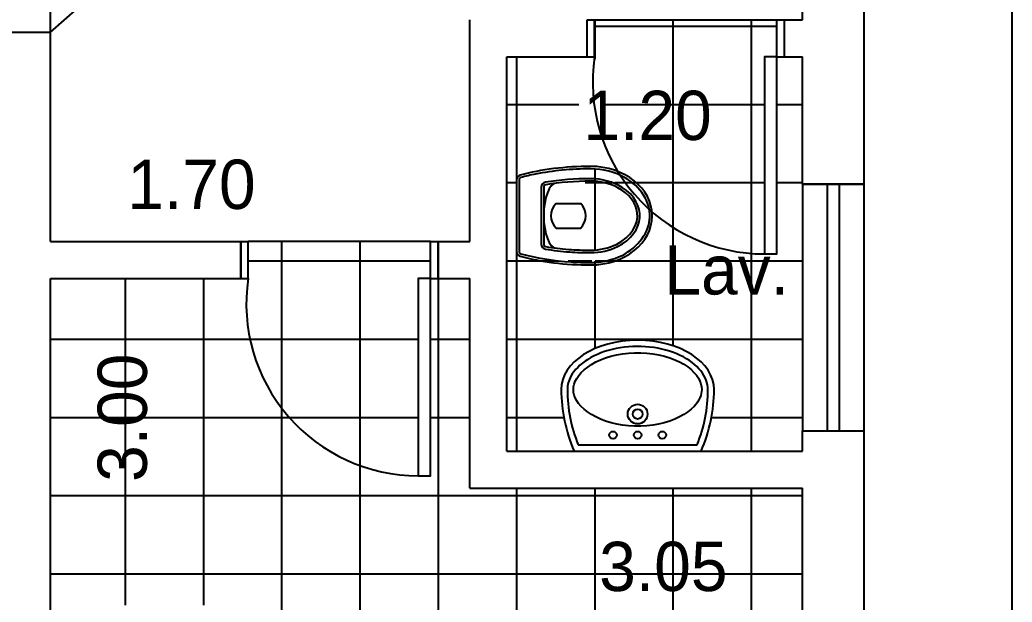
# Model space of a CAD drawing. Extents: x 0.1 to 15.7, y 0 to 8.2.
# Drawn here: x 8.283 to 12.308, y 2.565 to 4.929 of the extents above; entities that cross this region are included whole.
import ezdxf

# ---------------------------------------------------------------- set-up
doc = ezdxf.new("R2010")
doc.units = 0
doc.header["$MEASUREMENT"] = 0
doc.layers.get('0').update_dxf_attribs({"linetype": 'CONTINUOUS'})
doc.layers.get('DEFPOINTS').update_dxf_attribs({"linetype": 'CONTINUOUS'})
for name, color, linetype in [('ARQ3', 3, 'CONTINUOUS'), ('BLOCO', 7, 'CONTINUOUS'), ('BLOCOS', 7, 'CONTINUOUS')]:
    doc.layers.add(name, color=color, linetype=linetype)
doc.styles.add('PADRÃO', font='', dxfattribs={"height": 0.2})
doc.styles.get('PADRÃO').set_extended_font_data('AvantGarde Bk BT')
doc.dimstyles.new('PADRÃOS', dxfattribs={"dimtxt": 0.15, "dimasz": 0.1, "dimexe": 1.25, "dimexo": 0.625, "dimgap": 0.1, "dimtad": 0, "dimjust": 1, "dimzin": 1, "dimdsep": 46, "dimtxsty": 'PADRÃO', "dimcen": 2.5, "dimse1": 1, "dimse2": 1, "dimsd1": 1, "dimsd2": 1, "dimclrt": 1, "dimadec": 0, "dimazin": 0, "dimtfac": 1, "dimtdec": 4, "dimtmove": 0, "dimatfit": 3, "dimfxl": 1, "dimtolj": 1, "dimtzin": 0, "dimarcsym": 0})

# ---------------------------------------------------------------- blocks, each defined once
blk = doc.blocks.new('J1')
at = {"layer": 'BLOCO'}
for p, q in [((0, 0.25), (0, 0)), ((1, 0.25), (0, 0.25)), ((1, 0), (1, 0.25)), ((1, 0.1500000000000057), (0, 0.1500000000000057)), ((0, 0.09999999999999432), (1, 0.09999999999999432)), ((0, 0), (1, 0))]:
    blk.add_line(p, q, dxfattribs=at)
blk = doc.blocks.new('P80E15')
at = {"layer": 'BLOCO', "ltscale": 0.015}
for p, q in [((0.03000000000000114, 0.1500000000000057), (0, 0.1500000000000057)), ((0, 0.1500000000000057), (0, 0)), ((0.03000000000000114, 0.1500000000000057), (0.03000000000000114, 0)), ((0.8000000000000114, 0.1500000000000341), (0.7700000000000102, 0.1500000000000341)), ((0.7700000000000102, 0.1500000000000057), (0.7700000000000102, 0)), ((0.8000000000000114, 0.1500000000000057), (0.8000000000000114, 0)), ((0.03000000000000114, 2.842170943040401e-14), (0, 0)), ((0.8000000000000114, 2.842170943040401e-14), (0.7700000000000102, 5.684341886080801e-14))]:
    blk.add_line(p, q, dxfattribs=at)
at = {"layer": 'BLOCO'}
blk.add_lwpolyline([(0.03000000000000114, 0.1500000000000057), (0.0800000000000125, 0.1500000000000057), (0.0800000000000125, 0.950000000000017), (0.03000000000000114, 0.950000000000017)], close=True, dxfattribs=at)
at = {"layer": 'BLOCO', "ltscale": 0.015}
blk.add_arc((0.0800000000000125, 0.2524375000000134), 0.6975625000000036, 351.555539587714, 90.00000000000041, dxfattribs=at)
blk = doc.blocks.new('VASOSAN')
at = {"layer": 'BLOCOS'}
for p, q in [((-0.04999870165021036, 0.1999637913173729), (-0.04999870165021036, 0.300036208682684)), ((0.05000129834978395, 0.2000000000000171), (0.05000129834978395, 0.3000000000000398)), ((-0.1156907586723577, 0.1400000000000148), (0.1156608751354042, 0.1400000000000148)), ((-0.1156899891503542, 0.1500000000000057), (0.1156563640565906, 0.1500000000000057)), ((-0.144958964094414, 0.05000000000001137), (0.144958964094414, 0.05000000000001137)), ((-0.1449592708755176, 0.04000000000002046), (0.1449618675667352, 0.04000000000002046))]:
    blk.add_line(p, q, dxfattribs=at)
for centre, radius, start, end in [((-1.681254687468936e-05, 0.2500000000000284), 0.07072348561596478, 44.98962509969003, 134.9688828081831), ((-1.681254687468936e-05, 0.2500000000000284), 0.07072348561596478, 225.0311171918169, 315.01037490031), ((-0.1156907586724003, 0.1599999999999966), 0.02, 189.3867869031125, 270.0000000001221), ((-0.1156899891503826, 0.1599999999999113), 0.01, 189.3843767903272, 270.0000000002443), ((0.1156563640566048, 0.1599999999999397), 0.01, 269.9999999999185, 350.5758748885445), ((0.1156608751354185, 0.1600000000000534), 0.02, 269.9999999999593, 350.5771305827586), ((-0.1449592708755176, 0.06000000000784667), 0.02, 195.5363314444965, 269.9999999879495), ((-0.1449589640944282, 0.0600000000000307), 0.01, 195.5346797106506, 270), ((0.1449589640941156, 0.06000000000059913), 0.01, 270.0000000017912, 344.483103753554), ((0.1449618675666784, 0.06000000000008754), 0.02, 270.0000000001221, 344.463668535786)]:
    blk.add_arc(centre, radius, start, end, dxfattribs=at)
for centre, major_axis, ratio, start_param, end_param in [((1.298349786793551e-06, 0.3400000000000034), (0, 0.25), 0.8000000000000114, 4.71238898038469, 7.853981633974483), ((1.298349786793551e-06, 0.3400000000000034), (0, 0.5), 0.4000000000000057, 1.570796326794897, 2.178171401941273), ((1.298349786793551e-06, 0.3400000000000034), (0, 0.5), 0.4000000000000057, 4.10501390519934, 4.71238898038469), ((3.162615456631102e-06, 0.2000000000000171), (-0.1315416254084454, 0), 0.380107846735427, 0, 3.141592653589793)]:
    blk.add_ellipse(centre, major_axis=major_axis, ratio=ratio, start_param=start_param, end_param=end_param, dxfattribs=at)
for points, knots in [([(0.1900012983497845, 0.3400000000000034), (0.1900012983497845, 0.3848761319792686), (0.1797393390216371, 0.4296688513161939), (0.1275724019719462, 0.5345347987748141), (0.06728061332151469, 0.5774883381547511), (-0.05557463358574921, 0.5822833263597715), (-0.1176873313140447, 0.5442092108278018), (-0.1772271428546759, 0.4396819034496957), (-0.1899987016502109, 0.3899119131999385), (-0.1899987016502109, 0.3400000000000034)], [4.71238898038469, 4.71238898038469, 4.71238898038469, 4.71238898038469, 5.268704666077937, 5.268704666077937, 6.251971787216637, 6.251971787216637, 7.235238908355337, 7.235238908355337, 7.853981633974483, 7.853981633974483, 7.853981633974483, 7.853981633974483]), ([(0.1500012983497925, 0.3400000000000034), (0.1500012983497925, 0.3788440209133057), (0.1410350669412708, 0.4175642631073231), (0.09785548235792874, 0.5046356523495774), (0.05186252916044509, 0.5365242863162791), (-0.035906470330346, 0.5428969122828846), (-0.08268716521656927, 0.5186239494114204), (-0.136675398657502, 0.4336095243094746), (-0.1499987016502189, 0.3869668551708401), (-0.1499987016502189, 0.3400000000000034)], [4.71238898038469, 4.71238898038469, 4.71238898038469, 4.71238898038469, 5.267303564860582, 5.267303564860582, 6.225165062483076, 6.225165062483076, 7.18302656010557, 7.18302656010557, 7.853981633974483, 7.853981633974483, 7.853981633974483, 7.853981633974483]), ([(0.1400012983497874, 0.3400000000000034), (0.1400012983497874, 0.3772837390730786), (0.1313244408788421, 0.4146147677288923), (0.08614040026922964, 0.5057958350239744), (0.03502463044166859, 0.5349710805647021), (-0.04931088296146413, 0.5246485128546965), (-0.08846614740087944, 0.4978919085569657), (-0.1301770436703151, 0.4186244413023701), (-0.139998701650228, 0.3793231752999873), (-0.139998701650228, 0.3400000000000034)], [4.71238898038469, 4.71238898038469, 4.71238898038469, 4.71238898038469, 5.266984672173268, 5.266984672173268, 6.376176055750425, 6.376176055750425, 7.268653195712185, 7.268653195712185, 7.853981633974483, 7.853981633974483, 7.853981633974483, 7.853981633974483]), ([(-0.1899987016502109, 0.3400000000000034), (-0.1899987016502109, 0.2628456380244302), (-0.1826597402104682, 0.1857481592563204), (-0.1646350625580055, 0.0962993025843275), (-0.1598779088782436, 0.07633152029333701), (-0.1545936493339752, 0.05732178411361133)], [1.570796326794897, 1.570796326794897, 1.570796326794897, 1.570796326794897, 2.037455774227855, 2.037455774227855, 2.178171373096618, 2.178171373096618, 2.178171373096618, 2.178171373096618]), ([(0.1255213970934932, 0.158362586435743), (0.1304959230626253, 0.1883329397418549), (0.1342856674288981, 0.2197754344096836), (0.1388984311594896, 0.280892952358073), (0.1400012983497874, 0.3104504303007616), (0.1400012983497874, 0.3400000000000034)], [4.319424209334854, 4.319424209334854, 4.319424209334854, 4.319424209334854, 4.526146784234752, 4.526146784234752, 4.71238898038469, 4.71238898038469, 4.71238898038469, 4.71238898038469]), ([(0.1353910129756457, 0.1567256052765629), (0.1406375926198677, 0.1883393074453181), (0.1445703338030171, 0.2215366219332111), (0.1489940345178695, 0.2833246268364178), (0.1500012983497925, 0.3116621455754114), (0.1500012983497925, 0.3400000000000034)], [4.319414935773391, 4.319414935773391, 4.319414935773391, 4.319414935773391, 4.53527739023095, 4.53527739023095, 4.71238898038469, 4.71238898038469, 4.71238898038469, 4.71238898038469]), ([(0.1545944801337669, 0.0573247746568768), (0.1714080019636555, 0.1178830224408784), (0.1827947395838834, 0.188231392050767), (0.1891612343353728, 0.2873542333339003), (0.1900012983497845, 0.3136769834079587), (0.1900012983497845, 0.3400000000000034)], [4.105016649121983, 4.105016649121983, 4.105016649121983, 4.105016649121983, 4.553177186481221, 4.553177186481221, 4.71238898038469, 4.71238898038469, 4.71238898038469, 4.71238898038469])]:
    blk.add_open_spline(points, degree=3, knots=knots, dxfattribs=at)
for points in [[(-0.1499987016502189, 0.3400000000000034), (-0.1499987016502189, 0.2771333061211863), (-0.1449377691834997, 0.2142947379843179), (-0.1354229546785177, 0.1567380311504962)], [(-0.1399987016502138, 0.3400000000000034), (-0.1399987016502138, 0.2776703725988909), (-0.1349701841103865, 0.2153313553609451), (-0.1255561557510418, 0.1583694305881238)]]:
    blk.add_open_spline(points, degree=3, dxfattribs=at)
blk = doc.blocks.new('LAVAT')
at = {"layer": 'BLOCOS'}
for p, q in [((-0.2573623180961135, 0), (0.2573623180960993, 0)), ((-0.2410322495695425, 0.02500000000000568), (0.2410322495695283, 0.02500000000000568))]:
    blk.add_line(p, q, dxfattribs=at)
for centre, radius in [((-2.842170943040401e-14, 0.1500000000000057), 0.04), ((-2.842170943040401e-14, 0.1500000000000057), 0.02), ((-0.09999999999999432, 0.06499999999999773), 0.015), ((0, 0.06499999999999773), 0.015), ((0.09999999999999432, 0.06499999999999773), 0.015)]:
    blk.add_circle(centre, radius, dxfattribs=at)
for centre, radius, start, end in [((0.3099999999999739, 0.25), 0.6200000000000045, 180, 203.779994731564), ((0.3099999999999739, 0.25), 0.5951987399818819, 180.0000000000055, 202.2113997706397), ((-0.3099999999999739, 0.25), 0.5951987399818819, 337.7886002293573, 359.9999999999946), ((-0.3099999999999739, 0.25), 0.6200000000000045, 336.2200052684331, 7.016477563892661e-15)]:
    blk.add_arc(centre, radius, start, end, dxfattribs=at)
blk.add_ellipse((-2.842170943040401e-14, 0.25), major_axis=(0.3100000000000023, 0), ratio=0.645161290322576, start_param=0, end_param=3.141592653589793, dxfattribs=at)
for points, knots in [([(0.2849999999999824, 0.2500000000000284), (0.2849999999999682, 0.300317964642403), (0.2452497040517159, 0.3541887687748044), (0.1008916727811169, 0.4227595909021034), (3.167234224576987e-05, 0.4339558931305021), (-0.1743068501371283, 0.3989778962069579), (-0.2442601782461509, 0.3532994974840165), (-0.2803506487652356, 0.2860131679577762), (-0.2851229441039038, 0.2679846562883483), (-0.285198739981908, 0.2499999999999716)], [0, 0, 0, 0, 0.9361481793933827, 0.9361481793933827, 1.872296358786765, 1.872296358786765, 2.808444538180148, 2.808444538180148, 3.13938546545754, 3.13938546545754, 3.13938546545754, 3.13938546545754]), ([(0.2599999999999625, 0.2500000000000284), (0.2599999999999625, 0.2784978981889878), (0.242078010852012, 0.3126567214920613), (0.1643569005752425, 0.3704649949829673), (0.1030052039381815, 0.3920693254798095), (-0.02877373062847255, 0.4037223597623836), (-0.0976825814684048, 0.3936467971219031), (-0.2034406750199054, 0.3477822861136133), (-0.2396263539294523, 0.3143366745038918), (-0.2661732608932681, 0.2526194074667387), (-0.2627272874450739, 0.2240541362115209), (-0.2158391141528142, 0.162032776211305), (-0.168127663237712, 0.1314918993692231), (-0.04805875393354597, 0.09792981637818343), (0.02266607553652022, 0.095757041570522), (0.1477154277714732, 0.1225128520000851), (0.2007272141554637, 0.1503951910720218), (0.2508407150234859, 0.2045307616155014), (0.2599999999999767, 0.2286312563089723), (0.2599999999999625, 0.2500000000000284)], [0, 0, 0, 0, 0.718091798041799, 0.718091798041799, 1.436183596083598, 1.436183596083598, 2.154275394125397, 2.154275394125397, 2.872367192167196, 2.872367192167196, 3.590458990208995, 3.590458990208995, 4.308550788250794, 4.308550788250794, 5.026642586292593, 5.026642586292593, 5.744734384334392, 5.744734384334392, 6.283185307179586, 6.283185307179586, 6.283185307179586, 6.283185307179586])]:
    blk.add_open_spline(points, degree=3, knots=knots, dxfattribs=at)
blk = doc.blocks.new('*D12')
at = {"layer": 'DEFPOINTS', "color": 0, "linetype": 'ByBlock', "ltscale": 0.015}
for p in [(146.9620342176605, 147.8309147844845), (148.1620342176605, 147.8309147844845), (148.1620342176605, 147.5917943980003)]:
    blk.add_point(p, dxfattribs=at)
at = {"color": 1, "linetype": 'ByBlock', "ltscale": 0.015, "insert": (147.533256745133, 147.5917943980003), "char_height": 0.2, "attachment_point": 5, "style": 'PADRÃO'}
blk.add_mtext('\\A1;1.20', dxfattribs=at)
blk = doc.blocks.new('*D21')
at = {"layer": 'DEFPOINTS', "color": 0, "linetype": 'ByBlock', "ltscale": 0.015}
for p in [(145.1120342176605, 146.9309147844845), (148.1620342176605, 146.0809147844845), (145.1120342176605, 145.7614915096308)]:
    blk.add_point(p, dxfattribs=at)
at = {"color": 1, "linetype": 'ByBlock', "ltscale": 0.015, "insert": (147.5971990528253, 145.7614915096308), "char_height": 0.2, "attachment_point": 5, "style": 'PADRÃO'}
blk.add_mtext('\\A1;3.05', dxfattribs=at)
blk = doc.blocks.new('*D22')
at = {"layer": 'DEFPOINTS', "color": 0, "linetype": 'ByBlock', "ltscale": 0.015}
for p in [(145.1120342176605, 146.9309147844845), (145.1120342176605, 143.9309147844845), (145.4038105308348, 143.9309147844845)]:
    blk.add_point(p, dxfattribs=at)
at = {"color": 1, "linetype": 'ByBlock', "ltscale": 0.015, "insert": (145.4038105308348, 146.3662169822867), "char_height": 0.2, "attachment_point": 5, "rotation": 90, "style": 'PADRÃO'}
blk.add_mtext('\\A1;3.00', dxfattribs=at)
blk = doc.blocks.new('*D23')
at = {"layer": 'DEFPOINTS', "color": 0, "linetype": 'ByBlock', "ltscale": 0.015}
for p in [(148.1620342176605, 150.4309147844846), (147.9696926837387, 147.9809147844845), (148.1620342176605, 147.9809147844845)]:
    blk.add_point(p, dxfattribs=at)
at = {"color": 1, "linetype": 'ByBlock', "ltscale": 0.015, "insert": (147.9696926837387, 149.8416977515175), "char_height": 0.2, "attachment_point": 5, "rotation": 90, "style": 'PADRÃO'}
blk.add_mtext('\\A1;2.45', dxfattribs=at)
blk = doc.blocks.new('*D24')
at = {"layer": 'DEFPOINTS', "color": 0, "linetype": 'ByBlock', "ltscale": 0.015}
for p in [(146.8120342176605, 147.312165558396), (145.1120342176605, 147.0809147844845), (146.8120342176605, 147.0809147844844)]:
    blk.add_point(p, dxfattribs=at)
at = {"color": 1, "linetype": 'ByBlock', "ltscale": 0.015, "insert": (145.683256745133, 147.312165558396), "char_height": 0.2, "attachment_point": 5, "style": 'PADRÃO'}
blk.add_mtext('\\A1;1.70', dxfattribs=at)

msp = doc.modelspace()

# ---------------------------------------------------------------- hatches: boundary and pattern name
at = {"ltscale": 0.015}
h = msp.add_hatch(dxfattribs=at)
h.set_pattern_fill('NET', color=256, scale=0.1, style=0)
h.set_pattern_definition([(0, (-136.704405429358, -143.0523731089392), (0, 0.3175), []), (90, (-136.704405429358, -143.0523731089392), (-0.3175, 1.944062586693024e-17), [])])
h.paths.add_polyline_path([(11.45762878830251, 3.028541675545256), (10.10762878830246, 3.028541675545256), (10.10762878830249, 3.87854167554525), (9.978794874903826, 3.87854167554525), (9.948794874903825, 3.878541675545222), (9.948794874903797, 3.078541675545182), (9.898794874903416, 3.07854167554521, -0.4580704259900417), (9.208794874903816, 3.878541675545193), (9.178794874903815, 3.878541675545193), (8.407628788302475, 3.87854167554525), (8.407628788302475, 0.8785416755452786), (9.012848145859664, 0.8785416755452786), (9.280264969457136, 0.878541675545307), (9.280264969457164, 1.528541675545313), (10.48026496945718, 1.528541675545313), (10.48026496945718, 0.878541675545307), (10.51284814585966, 0.878541675545307), (11.45762878830251, 0.8785416755452502)])
h.paths.add_polyline_path([(9.057628788302452, 1.932979055759006), (9.00762878830244, 1.932979055758977), (9.00762878830244, 1.962979055759007), (8.97762878830244, 1.962979055758979), (8.97762878830244, 1.932979055758977), (8.557628788302452, 1.932979055759034), (8.557628788302452, 1.962979055759007), (8.45762878830243, 2.062979055759001), (8.457628788302486, 2.422979055759015), (8.557628788302424, 2.522979055758952), (8.55762878830248, 2.55297905575901), (8.97762878830244, 2.552979055758982), (8.97762878830244, 2.522979055758981), (9.00762878830244, 2.522979055759009), (9.00762878830244, 2.55297905575901), (9.057628788302452, 2.552979055759039)], flags=16)
h.paths.add_polyline_path([(10.65461523936642, 1.578541675545296), (11.25461523936644, 1.578541675545324), (11.25461523936644, 0.9285416755452616), (10.65461523936645, 0.92854167554529)], flags=16)
edge = h.paths.add_edge_path(flags=0)
edge.add_ellipse((10.71461523936642, 1.55354167554529), major_axis=(-0.03000000000000114, 0), ratio=0.499999999999981, start_angle=0, end_angle=360)
edge = h.paths.add_edge_path(flags=0)
edge.add_ellipse((10.81061523936643, 1.55354167554529), major_axis=(-0.03000000000000114, 0), ratio=0.499999999999981, start_angle=0, end_angle=360)
edge = h.paths.add_edge_path(flags=0)
edge.add_ellipse((10.90661523936643, 1.55354167554529), major_axis=(-0.03000000000000114, 0), ratio=0.499999999999981, start_angle=0, end_angle=360)
edge = h.paths.add_edge_path(flags=0)
edge.add_ellipse((11.00261523936643, 1.55354167554529), major_axis=(-0.03000000000000114, 0), ratio=0.499999999999981, start_angle=0, end_angle=360)
edge = h.paths.add_edge_path(flags=0)
edge.add_ellipse((11.19461523936644, 1.55354167554529), major_axis=(-0.03000000000000114, 0), ratio=0.499999999999981, start_angle=0, end_angle=360)
h.paths.add_polyline_path([(9.898794874903814, 3.878541675545193), (9.948794874903797, 3.878541675545222), (9.948794874903854, 4.028541675545227), (9.208794874903788, 4.028541675545227), (9.208794874903816, 3.878541675545222, 0.4580704259902287), (9.898794874903814, 3.07854167554521)])
edge = h.paths.add_edge_path()
edge.add_line((11.30376959711475, 4.778541675545256), (11.35376959711473, 4.778541675545256))
edge.add_line((11.35376959711473, 4.778541675545256), (11.35376959711473, 4.928541675545262))
edge.add_line((11.35376959711473, 4.928541675545262), (10.61376959711473, 4.928541675545233))
edge.add_line((10.61376959711473, 4.928541675545233), (10.61376959711473, 4.778541675545256))
edge.add_arc((11.30376959711472, 4.676104175545248), 0.6975624999999974, 171.555539587714, 211.4502906155231)
edge.add_ellipse((10.59762878830247, 4.133737720849695), major_axis=(0.25, -4.592273826833915e-17), ratio=0.8000000000000114, start_angle=270, end_angle=450, ccw=False)
edge.add_arc((11.30376959711475, 4.676104175545248), 0.6975624999999973, 228.9713097077253, 270)
edge.add_line((11.30376959711475, 3.978541675545245), (11.30376959711475, 4.778541675545256))
edge = h.paths.add_edge_path()
edge.add_line((11.45762878830251, 4.261020519810188), (11.45762878830243, 4.778541675545256))
edge.add_line((11.45762878830243, 4.778541675545256), (11.38376959711474, 4.778541675545256))
edge.add_line((11.38376959711474, 4.778541675545256), (11.35376959711473, 4.778541675545256))
edge.add_line((11.35376959711473, 4.778541675545256), (11.35376959711476, 3.978541675545245))
edge.add_line((11.35376959711476, 3.978541675545245), (11.30376959711472, 3.978541675545245))
edge.add_arc((11.30376959711475, 4.676104175545248), 0.6975624999999973, 228.9713097077253, 269.99999999999767, ccw=False)
edge.add_ellipse((10.59762878830247, 4.133737720849695), major_axis=(0.25, -4.592273826833915e-17), ratio=0.8000000000000114, start_angle=270, end_angle=450, ccw=False)
edge.add_ellipse((10.59762878830247, 4.133737720849695), major_axis=(0.5, -9.18454765366783e-17), ratio=0.4000000000000057, start_angle=235.1999716104384, end_angle=270, ccw=False)
edge.add_arc((10.3176287883025, 3.988777151632803), 0.02000000000002971, 180, 258.1772623981163, ccw=False)
edge.add_line((10.29762878830249, 3.988777151632803), (10.29762878830249, 4.278698290074999))
edge.add_arc((10.3176287883025, 4.278698290072782), 0.01999999999999973, 101.82273711283818, 179.9999999936491, ccw=False)
edge.add_ellipse((10.59762878830247, 4.133737720849695), major_axis=(0.5, -9.18454765366783e-17), ratio=0.4000000000000057, start_angle=90, end_angle=124.80002838732861, ccw=False)
edge.add_arc((11.30376959711472, 4.67610417554522), 0.6975624999999973, 171.5555395877163, 211.4502906155211, ccw=False)
edge.add_line((10.61376959711473, 4.778541675545199), (10.58376959711472, 4.778541675545199))
edge.add_line((10.58376959711472, 4.778541675545199), (10.25762878830247, 4.778541675545199))
edge.add_line((10.25762878830247, 4.778541675545199), (10.25762878830247, 3.178541675545262))
edge.add_line((10.25762878830247, 3.178541675545262), (10.53122838284591, 3.178541675545262))
edge.add_arc((11.09859070094612, 3.428541675545205), 0.6199999999999977, 179.9999999999869, 203.7799947314059, ccw=False)
edge.add_ellipse((10.78859070094612, 3.42854167554529), major_axis=(0.3100000000000023, 0), ratio=0.645161290322576, start_angle=0, end_angle=180, ccw=False)
edge.add_arc((10.47859070094617, 3.428541675545262), 0.6200000000000033, 336.22000526858824, 359.99999999996584, ccw=False)
edge.add_line((11.04595301904635, 3.178541675545262), (11.45762878830246, 3.178541675545262))
edge.add_line((11.45762878830246, 3.178541675545262), (11.45762878830246, 3.261020519810188))
edge.add_line((11.45762878830246, 3.261020519810188), (11.45762878830251, 4.261020519810188))
h.paths.add_polyline_path([(9.010678726656465, 1.789662741146032), (10.12881059478832, 1.789662741146032), (10.12881059478832, 2.102025378508671), (9.010678726656465, 2.102025378508671)], flags=24)
h.paths.add_polyline_path([(10.57795845863214, 2.863239279812461), (11.20762878830246, 2.863239279812461), (11.20762878830246, 2.554997521570698), (10.57795845863214, 2.554997521570698)], flags=24)
h.paths.add_polyline_path([(8.545284222355889, 2.999146071149625), (8.545284222355889, 3.628541675545222), (8.853525980597652, 3.628541675545222), (8.853525980597652, 2.999146071149625)], flags=24)
h.paths.add_polyline_path([(10.50762878830247, 4.693542168181949), (11.15007384324753, 4.693542168181949), (11.15007384324753, 4.385300409940186), (10.50762878830247, 4.385300409940186)], flags=24)
h.paths.add_polyline_path([(10.82950058343974, 3.758950769041405), (11.46006377025293, 3.758950769041405), (11.46006377025293, 4.06492604376669), (10.82950058343974, 4.06492604376669)], flags=9)

# ---------------------------------------------------------------- linework, layer by layer
for q in [(8.407628788302446, 7.378541675545335), (8.697628788302467, 5.135530461349163)]:
    msp.add_line((8.407628788302475, 4.87854167554525), q)
for p, q in [((11.45762878830246, 4.928541675545262), (11.45762878830246, 5.381723575911423)), ((11.70762878830251, 4.261020519810188), (11.70762878830254, 5.381723575911423)), ((10.10762878830249, 4.028541675545227), (10.10762878830249, 4.92854167554529)), ((10.58376959711472, 4.778541675545256), (10.58376959711472, 4.928541675545233)), ((10.58376959711472, 4.928541675545205), (11.35376959711473, 4.928541675545262)), ((11.38376959711474, 4.778541675545256), (11.38376959711474, 4.928541675545233)), ((11.38376959711474, 4.928541675545262), (11.45762878830251, 4.928541675545262)), ((8.026021857984801, 4.87854167554525), (8.407628788302475, 4.87854167554525)), ((8.407628788302475, 4.028541675545256), (8.407628788302475, 4.87854167554525)), ((10.25762878830247, 3.17854167554529), (10.25762878830247, 4.778541675545256)), ((10.25762878830247, 4.778541675545256), (10.5837695971147, 4.778541675545256)), ((11.38376959711474, 4.778541675545256), (11.45762878830251, 4.778541675545256)), ((11.45762878830246, 4.261020519810188), (11.45762878830243, 4.778541675545284)), ((11.45762878830251, 4.261020519810188), (11.70762878830249, 4.261020519810188)), ((8.407628788302475, 4.028541675545256), (9.178794874903815, 4.028541675545199)), ((9.178794874903815, 4.028541675545227), (9.178794874903815, 3.87854167554525)), ((9.948794874903825, 4.028541675545227), (9.208794874903816, 4.028541675545227)), ((9.978794874903826, 4.028541675545227), (9.978794874903826, 3.87854167554525)), ((9.978794874903826, 4.028541675545199), (10.10762878830246, 4.028541675545227)), ((8.407628788302475, 0.8785416755452502), (8.407628788302475, 3.87854167554525)), ((8.407628788302475, 3.87854167554525), (9.178794874903815, 3.87854167554525)), ((9.978794874903826, 3.87854167554525), (10.10762878830246, 3.87854167554525)), ((10.10762878830246, 3.028541675545256), (10.10762878830249, 3.87854167554525)), ((11.45762878830251, 3.178541675545262), (11.45762878830251, 3.261020519810188)), ((11.45762878830246, 3.178541675545262), (11.45762878830246, 3.261020519810188)), ((11.45762878830251, 3.261020519810188), (11.70762878830249, 3.261020519810188)), ((11.70762878830249, 0.6285416755452786), (11.70762878830251, 3.261020519810188)), ((10.25762878830247, 3.17854167554529), (11.45762878830251, 3.178541675545262)), ((10.10762878830246, 3.028541675545256), (11.45762878830249, 3.028541675545256)), ((11.45762878830249, 0.8785416755452502), (11.45762878830249, 3.028541675545256))]:
    msp.add_line(p, q, dxfattribs=at)
at = {"layer": 'ARQ3', "ltscale": 0.015}
msp.add_lwpolyline([(1.05762878830248, 0.02854167554525588), (5.55762878830248, 0.02854167554531273), (5.55762878830248, 4.128541675545478), (7.757628788302469, 4.128541675545051), (7.757628788302469, 0.02854167554545484), (12.30762878830242, 0.02854167554534115), (12.30762878830259, 8.228541675545188), (1.057628788302509, 8.228541675545301), (1.057628788302452, 5.578541675545239), (0.05762878830248042, 5.578541675545239), (0.05762878830248042, 2.678541675545318), (1.05762878830248, 2.67854167554529), (1.05762878830248, 0.02854167554525588)], dxfattribs=at)

# ---------------------------------------------------------------- block references
at = {"ltscale": 0.015}
for name, p, rotation in [('P80E15', (11.38376959711474, 4.928541675545262), 180.000000000002), ('VASOSAN', (10.25762878830247, 4.133739019199481), 270), ('J1', (11.70762878830251, 3.261020519810188), 90), ('P80E15', (9.978794874903826, 4.028541675545227), 180)]:
    msp.add_blockref(name, p, dxfattribs=dict(at, rotation=rotation))
msp.add_blockref('LAVAT', (10.78859070094614, 3.17854167554529), dxfattribs=at)

# ---------------------------------------------------------------- texts
at = {"ltscale": 0.015, "style": 'PADRÃO'}
msp.add_text('Lav.', height=0.2, dxfattribs=at).set_placement((10.89711734168151, 3.813930164645797))

# ---------------------------------------------------------------- dimensions: what is measured, and where the dimension line sits
at = {"ltscale": 0.015}
for base, p1, p2, picture, middle in [((11.26528725438067, 4.928541675545262), (11.45762878830249, 7.378541675545364), (11.45762878830246, 4.928541675545262), '*D23', (11.26528725438067, 6.789324642578322)), ((8.69940510147677, 0.8785416755452502), (8.407628788302475, 3.87854167554525), (8.407628788302475, 0.8785416755452502), '*D22', (8.69940510147677, 3.313843873347452))]:
    dim = msp.add_linear_dim(base=base, p1=p1, p2=p2, angle=90, dimstyle='PADRÃOS', dxfattribs=at)
    dim.commit()
    dim.dimension.update_dxf_attribs({"geometry": picture, "text_midpoint": middle, "insert": (-136.704405429358, -143.0523731089392)})
for base, p1, p2, picture, middle in [((11.45762878830251, 4.539421289061067), (10.25762878830247, 4.778541675545256), (11.45762878830251, 4.778541675545256), '*D12', (10.82885131577498, 4.539421289061067)), ((10.10762878830249, 4.259792449456825), (8.407628788302475, 4.028541675545256), (10.10762878830249, 4.028541675545227), '*D24', (8.978851315774989, 4.259792449456825)), ((8.407628788302475, 2.70911840069158), (11.45762878830249, 3.028541675545256), (8.407628788302475, 3.87854167554525), '*D21', (10.89279362346733, 2.70911840069158))]:
    dim = msp.add_linear_dim(base=base, p1=p1, p2=p2, dimstyle='PADRÃOS', dxfattribs=at)
    dim.commit()
    dim.dimension.update_dxf_attribs({"geometry": picture, "text_midpoint": middle, "insert": (-136.704405429358, -143.0523731089392)})

doc.saveas('drawing.dxf')
